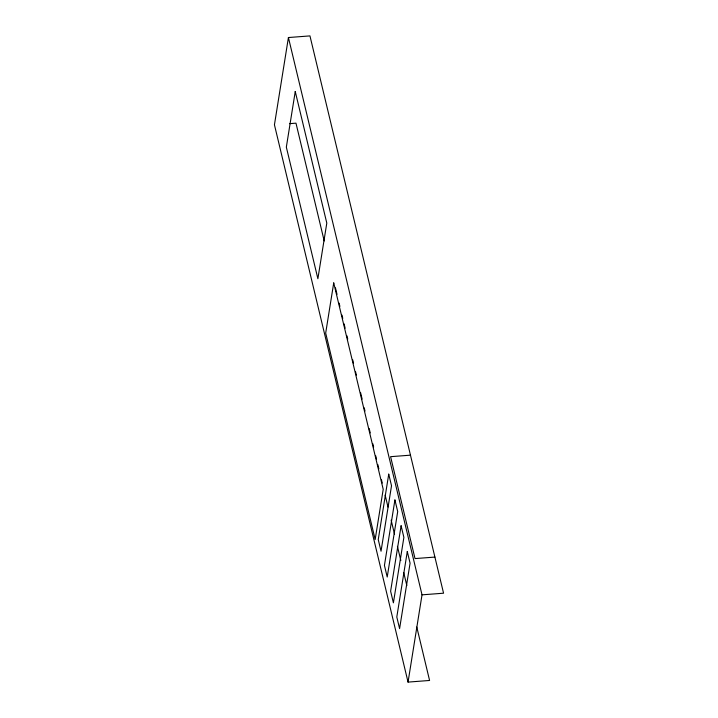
<?xml version="1.0" encoding="UTF-8"?>
<svg xmlns="http://www.w3.org/2000/svg" width="718" height="718" viewBox="0 0 718 718"><rect width="100%" height="100%" fill="white"/><g stroke="black" fill="none" stroke-linecap="round" stroke-linejoin="round"><path stroke-width="1.08" d="M408.048 682.1L422.022 594.836L443.562 593.203L309.952 35.9L288.421 37.533L274.438 124.797L408.048 682.1L429.579 680.467L416.772 627.02M289.516 123.658L295.978 123.164L324.213 240.952M410.463 455.167L390.592 456.675L415.022 558.586L434.902 557.078M288.421 37.533L422.022 594.836M335.459 287.846L337.02 294.389M339.111 303.113L339.901 306.389M341.992 315.112L342.773 318.379M344.084 323.836L345.125 328.198M346.956 335.836L347.745 339.102M352.709 359.826L353.498 363.102M355.589 371.825L356.37 375.092M360.553 392.549L362.123 399.091M364.214 407.815L365.004 411.082M369.187 428.538L370.228 432.9M372.848 443.805L373.629 447.072M375.72 455.795L376.501 459.071M377.812 464.528L378.862 468.89M381.473 479.795L382.254 483.061M385.135 495.061L388.007 507.061M391.148 520.146L394.55 534.327M397.422 546.317L400.824 560.498M403.695 572.497L406.837 585.583M295.251 91.509L286.338 147.136L317.886 278.728L326.798 223.092L295.251 91.509M333.726 282.919L325.685 333.098L375.173 539.505L383.206 489.326L333.726 282.919M388.734 474.158L378.251 539.604L381.034 551.218L391.516 485.772L388.734 474.158M394.918 499.961L384.435 565.407L387.217 577.021L397.7 511.566L394.918 499.961M401.102 525.764L390.619 591.21L393.401 602.824L403.884 537.369L401.102 525.764M407.286 551.559L396.803 617.013L399.594 628.618L410.077 563.172L407.286 551.559"/></g></svg>
